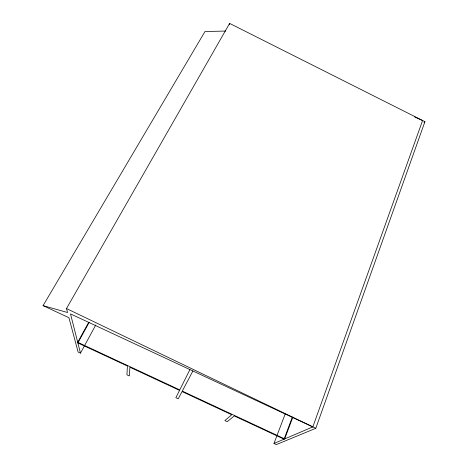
<?xml version="1.0" encoding="UTF-8"?>
<svg xmlns="http://www.w3.org/2000/svg" width="468" height="468" viewBox="0 0 468 468"><rect width="100%" height="100%" fill="white"/><g stroke="black" fill="none" stroke-linecap="round" stroke-linejoin="round"><path stroke-width="0.7" d="M229.308 24.781L229.618 23.4L424.932 121.668L315.801 428.296L276.336 444.6L273.961 443.488L285.135 414.121M273.961 443.488L312.823 426.904L422.569 120.58L414.642 116.93M292.254 417.316L284.064 439.177L234.275 415.935L227.243 421.674L224.874 420.568L231.748 414.753L182.046 391.552L178.238 398.789L175.869 397.683L179.525 390.376L129.917 367.216L129.314 375.944L126.945 374.839L127.395 366.04L77.881 342.927L89.136 322.44M292.886 417.035L284.696 438.908L182.286 391.102L192.892 370.972M189.926 369.585L179.753 389.914L77.717 342.284L88.633 322.434M225.757 31.046L204.972 31.543L43.068 305.639L68.936 317.708L78.109 352.03L80.473 353.135L95.817 324.915M43.068 305.639L67.55 312.513L66.491 308.552L229.618 23.4M424.031 122.809L424.932 121.668M312.823 426.904L70.504 313.888L80.473 353.135M66.491 308.552L315.801 428.296"/></g></svg>
